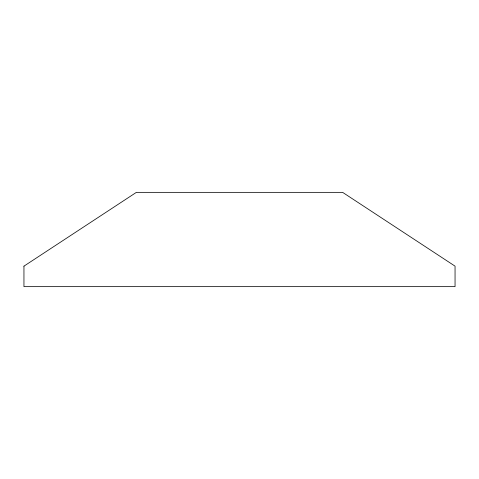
<?xml version="1.0" encoding="UTF-8"?>
<svg xmlns="http://www.w3.org/2000/svg" width="479" height="479" viewBox="0 0 479 479"><rect width="100%" height="100%" fill="white"/><g stroke="black" fill="none" stroke-linecap="round" stroke-linejoin="round"><path stroke-width="0.72" d="M23.95 266.15L23.95 286.646L455.05 286.646L455.05 266.15L342.611 192.354L136.389 192.354L23.95 266.15"/></g></svg>
